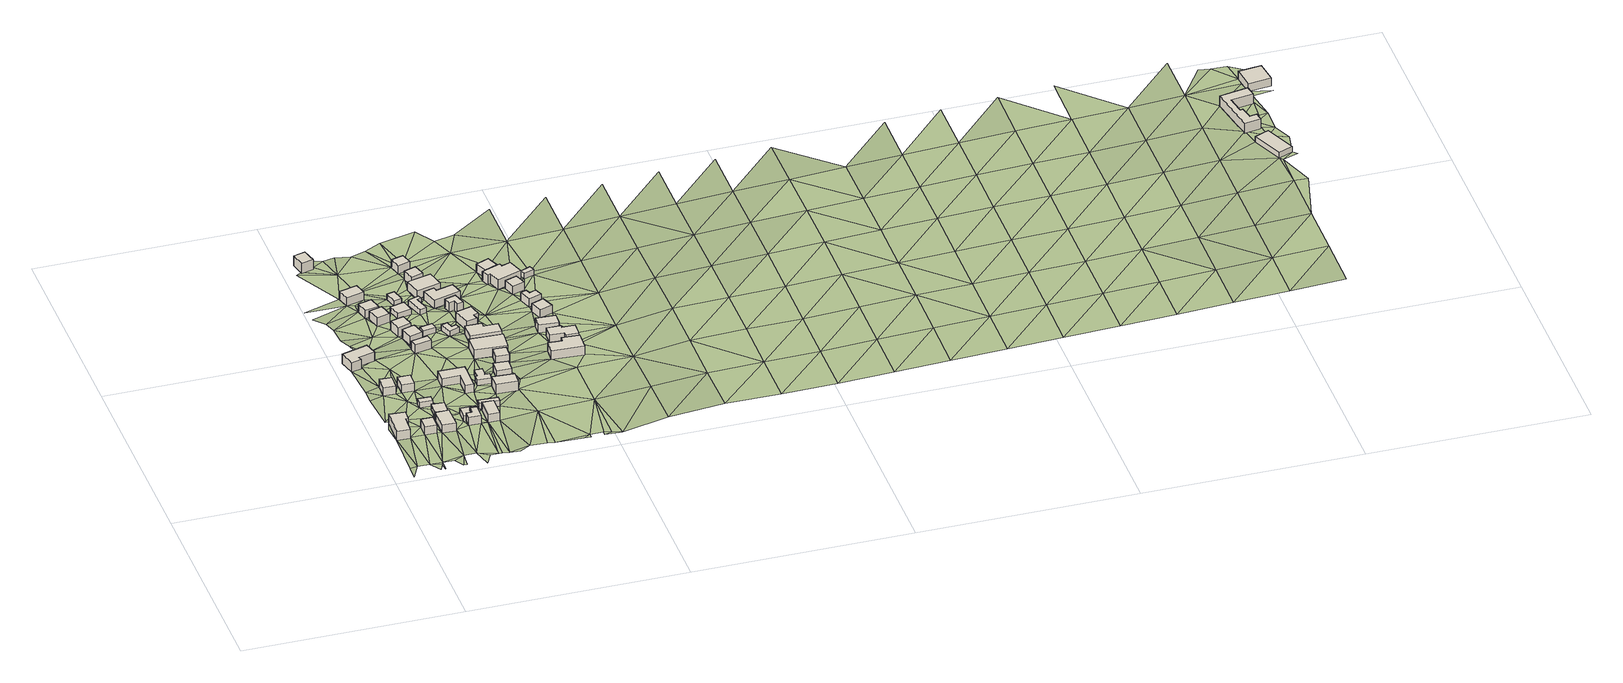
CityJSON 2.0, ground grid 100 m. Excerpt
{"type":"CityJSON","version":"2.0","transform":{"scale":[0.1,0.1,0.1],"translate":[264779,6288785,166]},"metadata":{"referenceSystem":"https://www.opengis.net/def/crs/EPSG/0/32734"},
"CityObjects":{
"building1":{"type":"Building","attributes":{"address":"100 Palm Lane Mamre 7347 Cape Town","building":"house","building:levels":"1","building_height":4.1,"roof_height":171.88,"ground_height":167.78,"plus_code":"4FRWFFP9+733"},"geometry":[{"type":"Solid","lod":"1","boundaries":[[[[0,1,2,3]],[[1,4,5,2]],[[4,6,7,5]],[[6,8,9,7]],[[8,10,11,9]],[[10,0,3,11]],[[3,2,5,7,9,11]],[[10,8,6,4,1,0]]]]}]},
"building2":{"type":"Building","attributes":{"address":"102 Palm Lane Mamre 7347 Cape Town","building":"house","building:levels":"1","building_height":4.1,"roof_height":171.88,"ground_height":167.78,"plus_code":"4FRWFFP9+743"},"geometry":[{"type":"Solid","lod":"1","boundaries":[[[[12,13,14,15]],[[13,16,17,14]],[[16,18,19,17]],[[18,12,15,19]],[[15,14,17,19]],[[18,16,13,12]]]]}]},
"building3":{"type":"Building","attributes":{"address":"21 Olyf Lane Mamre 7347 Cape Town","building":"house","building:levels":"1","building_height":4.1,"roof_height":171.82,"ground_height":167.72,"plus_code":"4FRWFFP9+93G"},"geometry":[{"type":"Solid","lod":"1","boundaries":[[[[20,21,22,23]],[[21,24,25,22]],[[24,26,27,25]],[[26,20,23,27]],[[23,22,25,27]],[[26,24,21,20]]]]}]},
"building4":{"type":"Building","attributes":{"address":"12 Olyf Lane Mamre 7347 Cape Town","building":"house","building:levels":"1","building_height":4.1,"roof_height":171.87,"ground_height":167.77,"plus_code":"4FRWFFP9+F37"},"geometry":[{"type":"Solid","lod":"1","boundaries":[[[[28,29,30,31]],[[29,32,33,30]],[[32,34,35,33]],[[34,36,37,35]],[[36,38,39,37]],[[38,28,31,39]],[[31,30,33,35,37,39]],[[38,36,34,32,29,28]]]]}]},
"building5":{"type":"Building","attributes":{"address":"104 Palm Lane Mamre 7347 Cape Town","building":"house","building:levels":"1","building_height":4.1,"roof_height":171.88,"ground_height":167.78,"plus_code":"4FRWFFP9+745"},"geometry":[{"type":"Solid","lod":"1","boundaries":[[[[40,41,42,43]],[[41,44,45,42]],[[44,46,47,45]],[[46,40,43,47]],[[43,42,45,47]],[[46,44,41,40]]]]}]},
"building6":{"type":"Building","attributes":{"building":"cabin","building:levels":"1","building_height":2.8,"roof_height":170.52,"ground_height":167.72,"plus_code":"4FRWFFP9+84G"},"geometry":[{"type":"Solid","lod":"1","boundaries":[[[[48,49,50,51]],[[49,52,53,50]],[[52,54,55,53]],[[54,48,51,55]],[[51,50,53,55]],[[54,52,49,48]]]]}]},
"building7":{"type":"Building","attributes":{"address":"19 Olyf Lane Mamre 7347 Cape Town","building":"house","building:levels":"1","building_height":4.1,"roof_height":171.82,"ground_height":167.72,"plus_code":"4FRWFFP9+94F"},"geometry":[{"type":"Solid","lod":"1","boundaries":[[[[56,57,58,59]],[[57,60,61,58]],[[60,62,63,61]],[[62,56,59,63]],[[59,58,61,63]],[[62,60,57,56]]]]}]},
"building8":{"type":"Building","attributes":{"building":"cabin","building:levels":"1","building_height":2.8,"roof_height":170.52,"ground_height":167.72,"plus_code":"4FRWFFP9+75R"},"geometry":[{"type":"Solid","lod":"1","boundaries":[[[[64,65,66,67]],[[65,68,69,66]],[[68,70,71,69]],[[70,64,67,71]],[[67,66,69,71]],[[70,68,65,64]]]]}]},
"building9":{"type":"Building","attributes":{"address":"106 Palm Lane Mamre 7347 Cape Town","building":"house","building:levels":"1","building_height":4.1,"roof_height":172.44,"ground_height":168.34,"plus_code":"4FRWFFP9+66R"},"geometry":[{"type":"Solid","lod":"1","boundaries":[[[[72,73,74,75]],[[73,76,77,74]],[[76,78,79,77]],[[78,80,81,79]],[[80,82,83,81]],[[82,72,75,83]],[[75,74,77,79,81,83]],[[82,80,78,76,73,72]]]]}]},
"building10":{"type":"Building","attributes":{"building":"cabin","building:levels":"1","building_height":2.8,"roof_height":171.14,"ground_height":168.34,"plus_code":"4FRWFFP9+759"},"geometry":[{"type":"Solid","lod":"1","boundaries":[[[[72,84,85,86]],[[84,87,88,85]],[[87,89,90,88]],[[89,78,91,90]],[[78,76,92,91]],[[76,73,93,92]],[[73,72,86,93]],[[86,85,88,90,91,92,93]],[[73,76,78,89,87,84,72]]]]}]},
"building11":{"type":"Building","attributes":{"address":"6 Manna Lane Mamre 7347 Cape Town","building":"house","building:levels":"1","building_height":4.1,"roof_height":171.08,"ground_height":166.98,"plus_code":"4FRWFFP9+P3V"},"geometry":[{"type":"Solid","lod":"1","boundaries":[[[[94,95,96,97]],[[95,98,99,96]],[[98,100,101,99]],[[100,94,97,101]],[[97,96,99,101]],[[100,98,95,94]]]]}]},
"building12":{"type":"Building","attributes":{"address":"108 Palm Lane Mamre 7347 Cape Town","building":"house","building:levels":"1","building_height":4.1,"roof_height":172.44,"ground_height":168.34,"plus_code":"4FRWFFP9+765"},"geometry":[{"type":"Solid","lod":"1","boundaries":[[[[102,103,104,105]],[[103,106,107,104]],[[106,108,109,107]],[[108,102,105,109]],[[105,104,107,109]],[[108,106,103,102]]]]}]},
"building13":{"type":"Building","attributes":{"address":"3 Olyf Lane Mamre 7347 Cape Town","building":"house","building:levels":"1","building_height":4.1,"roof_height":171.38,"ground_height":167.28,"plus_code":"4FRWFFP9+J4F"},"geometry":[{"type":"Solid","lod":"1","boundaries":[[[[110,111,112,113]],[[111,114,115,112]],[[114,116,117,115]],[[116,110,113,117]],[[113,112,115,117]],[[116,114,111,110]]]]}]},
"building14":{"type":"Building","attributes":{"address":"17 Olyf Lane Mamre 7347 Cape Town","building":"house","building:levels":"1","building_height":4.1,"roof_height":172.4,"ground_height":168.3,"plus_code":"4FRWFFP9+86V"},"geometry":[{"type":"Solid","lod":"1","boundaries":[[[[118,119,120,121]],[[119,122,123,120]],[[122,124,125,123]],[[124,126,127,125]],[[126,128,129,127]],[[128,118,121,129]],[[121,120,123,125,127,129]],[[128,126,124,122,119,118]]]]}]},
"building15":{"type":"Building","attributes":{"address":"5 Olyf Lane Mamre 7347 Cape Town","building":"house","building:levels":"1","building_height":4.1,"roof_height":171.38,"ground_height":167.28,"plus_code":"4FRWFFP9+H4P"},"geometry":[{"type":"Solid","lod":"1","boundaries":[[[[130,131,132,133]],[[131,134,135,132]],[[134,136,137,135]],[[136,130,133,137]],[[133,132,135,137]],[[136,134,131,130]]]]}]},
"building16":{"type":"Building","attributes":{"address":"7 Olyf Lane Mamre 7347 Cape Town","building":"house","building:levels":"1","building_height":4.1,"roof_height":171.63,"ground_height":167.53,"plus_code":"4FRWFFP9+H49"},"geometry":[{"type":"Solid","lod":"1","boundaries":[[[[138,139,140,141]],[[139,142,143,140]],[[142,144,145,143]],[[144,138,141,145]],[[141,140,143,145]],[[144,142,139,138]]]]}]},
"building17":{"type":"Building","attributes":{"building":"cabin","building:levels":"1","building_height":2.8,"roof_height":171.14,"ground_height":168.34,"plus_code":"4FRWFFP9+76Q"},"geometry":[{"type":"Solid","lod":"1","boundaries":[[[[146,147,148,149]],[[147,150,151,148]],[[150,152,153,151]],[[152,146,149,153]],[[149,148,151,153]],[[152,150,147,146]]]]}]},
"building18":{"type":"Building","attributes":{"building":"yes","building:levels":"1","building_height":4.1,"roof_height":172.41,"ground_height":168.31,"plus_code":"4FRWFFP9+F58"},"geometry":[{"type":"Solid","lod":"1","boundaries":[[[[154,155,156,157]],[[155,158,159,156]],[[158,160,161,159]],[[160,154,157,161]],[[157,156,159,161]],[[160,158,155,154]]]]}]},
"building19":{"type":"Building","attributes":{"address":"9 Olyf Lane Mamre 7347 Cape Town","building":"house","building:levels":"1","building_height":4.1,"roof_height":172.19,"ground_height":168.09,"plus_code":"4FRWFFP9+G5F"},"geometry":[{"type":"Solid","lod":"1","boundaries":[[[[162,163,164,165]],[[163,166,167,164]],[[166,168,169,167]],[[168,162,165,169]],[[165,164,167,169]],[[168,166,163,162]]]]}]},
"building20":{"type":"Building","attributes":{"address":"11 Olyf Lane Mamre 7347 Cape Town","building":"house","building:levels":"1","building_height":4.1,"roof_height":172.19,"ground_height":168.09,"plus_code":"4FRWFFP9+F5W"},"geometry":[{"type":"Solid","lod":"1","boundaries":[[[[170,171,172,173]],[[171,174,175,172]],[[174,176,177,175]],[[176,170,173,177]],[[173,172,175,177]],[[176,174,171,170]]]]}]},
"building21":{"type":"Building","attributes":{"building":"cabin","building:levels":"1","building_height":2.8,"roof_height":170.62,"ground_height":167.82,"plus_code":"4FRWFFP9+H59"},"geometry":[{"type":"Solid","lod":"1","boundaries":[[[[178,179,180,181]],[[179,182,183,180]],[[182,184,185,183]],[[184,178,181,185]],[[181,180,183,185]],[[184,182,179,178]]]]}]},
"building22":{"type":"Building","attributes":{"building":"cabin","building:levels":"1","building_height":2.8,"roof_height":171.1,"ground_height":168.3,"plus_code":"4FRWFFP9+976"},"geometry":[{"type":"Solid","lod":"1","boundaries":[[[[186,187,188,189]],[[187,190,191,188]],[[190,192,193,191]],[[192,194,195,193]],[[194,196,197,195]],[[196,198,199,197]],[[198,200,201,199]],[[200,186,189,201]],[[189,188,191,193,195,197,199,201]],[[200,198,196,194,192,190,187,186]]]]}]},
"building23":{"type":"Building","attributes":{"building":"cabin","building:levels":"1","building_height":2.8,"roof_height":170.89,"ground_height":168.09,"plus_code":"4FRWFFP9+G63"},"geometry":[{"type":"Solid","lod":"1","boundaries":[[[[202,203,204,205]],[[203,206,207,204]],[[206,208,209,207]],[[208,202,205,209]],[[205,204,207,209]],[[208,206,203,202]]]]}]},
"building24":{"type":"Building","attributes":{"building":"cabin","building:levels":"1","building_height":2.8,"roof_height":170.62,"ground_height":167.82,"plus_code":"4FRWFFP9+H5X"},"geometry":[{"type":"Solid","lod":"1","boundaries":[[[[210,211,212,213]],[[211,214,215,212]],[[214,216,217,215]],[[216,210,213,217]],[[213,212,215,217]],[[216,214,211,210]]]]}]},
"building25":{"type":"Building","attributes":{"building":"house","building:levels":"1","building_height":4.1,"roof_height":173.06,"ground_height":168.96,"plus_code":"4FRWFFP9+87H"},"geometry":[{"type":"Solid","lod":"1","boundaries":[[[[218,219,220,221]],[[219,222,223,220]],[[222,224,225,223]],[[224,218,221,225]],[[221,220,223,225]],[[224,222,219,218]]]]}]},
"building26":{"type":"Building","attributes":{"building":"cabin","building:levels":"1","building_height":2.8,"roof_height":170.62,"ground_height":167.82,"plus_code":"4FRWFFP9+H67"},"geometry":[{"type":"Solid","lod":"1","boundaries":[[[[226,227,228,229]],[[227,230,231,228]],[[230,232,233,231]],[[232,234,235,233]],[[234,236,237,235]],[[236,226,229,237]],[[229,228,231,233,235,237]],[[236,234,232,230,227,226]]]]}]},
"building27":{"type":"Building","attributes":{"building":"cabin","building:levels":"1","building_height":2.8,"roof_height":170.89,"ground_height":168.09,"plus_code":"4FRWFFP9+F7R"},"geometry":[{"type":"Solid","lod":"1","boundaries":[[[[238,239,240,241]],[[239,242,243,240]],[[242,244,245,243]],[[244,246,247,245]],[[246,248,249,247]],[[248,238,241,249]],[[241,240,243,245,247,249]],[[248,246,244,242,239,238]]]]}]},
"building28":{"type":"Building","attributes":{"building":"house","building:levels":"1","building_height":4.1,"roof_height":173.06,"ground_height":168.96,"plus_code":"4FRWFFP9+975"},"geometry":[{"type":"Solid","lod":"1","boundaries":[[[[250,251,252,253]],[[251,254,255,252]],[[254,256,257,255]],[[256,250,253,257]],[[253,252,255,257]],[[256,254,251,250]]]]}]},
"building29":{"type":"Building","attributes":{"address":"24 Dove Lane Mamre 7347 Cape Town","building":"house","building:levels":"1","building_height":4.1,"roof_height":172.91,"ground_height":168.81,"plus_code":"4FRWFFP9+C7H"},"geometry":[{"type":"Solid","lod":"1","boundaries":[[[[258,259,260,261]],[[259,262,263,260]],[[262,264,265,263]],[[264,258,261,265]],[[261,260,263,265]],[[264,262,259,258]]]]}]},
"building30":{"type":"Building","attributes":{"building":"house","building:levels":"1","building_height":4.1,"roof_height":172.91,"ground_height":168.81,"plus_code":"4FRWFFP9+98R"},"geometry":[{"type":"Solid","lod":"1","boundaries":[[[[266,267,268,269]],[[267,270,271,268]],[[270,272,273,271]],[[272,266,269,273]],[[269,268,271,273]],[[272,270,267,266]]]]}]},
"building31":{"type":"Building","attributes":{"address":"14 Dove Lane Mamre 7347 Cape Town","building":"house","building:levels":"1","building_height":4.1,"roof_height":171.92,"ground_height":167.82,"plus_code":"4FRWFFP9+J76"},"geometry":[{"type":"Solid","lod":"1","boundaries":[[[[274,275,276,277]],[[275,278,279,276]],[[278,280,281,279]],[[280,274,277,281]],[[277,276,279,281]],[[280,278,275,274]]]]}]},
"building32":{"type":"Building","attributes":{"address":"12 Dove Lane Mamre 7347 Cape Town","building":"house","building:levels":"1","building_height":4.1,"roof_height":171.92,"ground_height":167.82,"plus_code":"4FRWFFP9+J6X"},"geometry":[{"type":"Solid","lod":"1","boundaries":[[[[282,283,284,285]],[[283,286,287,284]],[[286,288,289,287]],[[288,282,285,289]],[[285,284,287,289]],[[288,286,283,282]]]]}]},
"building33":{"type":"Building","attributes":{"address":"22 Dove Lane Mamre 7347 Cape Town","building":"house","building:levels":"1","building_height":4.1,"roof_height":172.91,"ground_height":168.81,"plus_code":"4FRWFFP9+F82"},"geometry":[{"type":"Solid","lod":"1","boundaries":[[[[290,291,292,293]],[[291,294,295,292]],[[294,296,297,295]],[[296,298,299,297]],[[298,300,301,299]],[[300,290,293,301]],[[293,292,295,297,299,301]],[[300,298,296,294,291,290]]]]}]},
"building34":{"type":"Building","attributes":{"address":"10 Dove Lane Mamre 7347 Cape Town","building":"house","building:levels":"1","building_height":4.1,"roof_height":171.62,"ground_height":167.52,"plus_code":"4FRWFFP9+M6P"},"geometry":[{"type":"Solid","lod":"1","boundaries":[[[[302,303,304,305]],[[303,306,307,304]],[[306,308,309,307]],[[308,302,305,309]],[[305,304,307,309]],[[308,306,303,302]]]]}]},
"building35":{"type":"Building","attributes":{"address":"20 Dove Lane Mamre 7347 Cape Town","building":"house","building:levels":"1","building_height":4.1,"roof_height":172.74,"ground_height":168.64,"plus_code":"4FRWFFP9+G79"},"geometry":[{"type":"Solid","lod":"1","boundaries":[[[[310,311,312,313]],[[311,314,315,312]],[[314,316,317,315]],[[316,318,319,317]],[[318,320,321,319]],[[320,310,313,321]],[[313,312,315,317,319,321]],[[320,318,316,314,311,310]]]]}]},
"building36":{"type":"Building","attributes":{"address":"16 Dove Lane Mamre 7347 Cape Town","building":"house","building:levels":"1","building_height":4.1,"roof_height":171.92,"ground_height":167.82,"plus_code":"4FRWFFP9+H7M"},"geometry":[{"type":"Solid","lod":"1","boundaries":[[[[322,323,324,325]],[[323,326,327,324]],[[326,328,329,327]],[[328,330,331,329]],[[330,332,333,331]],[[332,322,325,333]],[[325,324,327,329,331,333]],[[332,330,328,326,323,322]]]]}]},
"building37":{"type":"Building","attributes":{"address":"18 Dove Lane Mamre 7347 Cape Town","building":"house","building:levels":"1","building_height":4.1,"roof_height":172.74,"ground_height":168.64,"plus_code":"4FRWFFP9+H74"},"geometry":[{"type":"Solid","lod":"1","boundaries":[[[[334,335,336,337]],[[335,338,339,336]],[[338,340,341,339]],[[340,342,343,341]],[[342,344,345,343]],[[344,334,337,345]],[[337,336,339,341,343,345]],[[344,342,340,338,335,334]]]]}]},
"building38":{"type":"Building","attributes":{"address":"25 Dove Lane Mamre 7347 Cape Town","building":"house","building:levels":"1","building_height":4.1,"roof_height":174.01,"ground_height":169.91,"plus_code":"4FRWFFP9+9CG"},"geometry":[{"type":"Solid","lod":"1","boundaries":[[[[346,347,348,349]],[[347,350,351,348]],[[350,352,353,351]],[[352,354,355,353]],[[354,356,357,355]],[[356,346,349,357]],[[349,348,351,353,355,357]],[[356,354,352,350,347,346]]]]}]},
"building39":{"type":"Building","attributes":{"address":"21 Dove Lane Mamre 7347 Cape Town","building":"house","building:levels":"1","building_height":4.1,"roof_height":173.66,"ground_height":169.56,"plus_code":"4FRWFFP9+CCV"},"geometry":[{"type":"Solid","lod":"1","boundaries":[[[[358,359,360,361]],[[359,362,363,360]],[[362,364,365,363]],[[364,358,361,365]],[[361,360,363,365]],[[364,362,359,358]]]]}]},
"building40":{"type":"Building","attributes":{"address":"23 Dove Lane Mamre 7347 Cape Town","building":"house","building:levels":"1","building_height":4.1,"roof_height":173.66,"ground_height":169.56,"plus_code":"4FRWFFP9+CC9"},"geometry":[{"type":"Solid","lod":"1","boundaries":[[[[366,367,368,369]],[[367,370,371,368]],[[370,372,373,371]],[[372,374,375,373]],[[374,376,377,375]],[[376,378,379,377]],[[378,380,381,379]],[[380,366,369,381]],[[369,368,371,373,375,377,379,381]],[[380,378,376,374,372,370,367,366]]]]}]},
"building41":{"type":"Building","attributes":{"address":"11 Dove Lane Mamre 7347 Cape Town","building":"house","building:levels":"1","building_height":4.1,"roof_height":172.55,"ground_height":168.45,"plus_code":"4FRWFFP9+J9G"},"geometry":[{"type":"Solid","lod":"1","boundaries":[[[[382,383,384,385]],[[383,386,387,384]],[[386,388,389,387]],[[388,382,385,389]],[[385,384,387,389]],[[388,386,383,382]]]]}]},
"building42":{"type":"Building","attributes":{"address":"13 Dove Lane Mamre 7347 Cape Town","building":"yes","building:levels":"1","building_height":4.1,"roof_height":173.28,"ground_height":169.18,"plus_code":"4FRWFFP9+J95"},"geometry":[{"type":"Solid","lod":"1","boundaries":[[[[390,391,392,393]],[[391,394,395,392]],[[394,396,397,395]],[[396,398,399,397]],[[398,400,401,399]],[[400,402,403,401]],[[402,404,405,403]],[[404,390,393,405]],[[393,392,395,397,399,401,403,405]],[[404,402,400,398,396,394,391,390]]]]}]},
"building43":{"type":"Building","attributes":{"address":"19 Dove Lane Mamre 7347 Cape Town","building":"house","building:levels":"1","building_height":4.1,"roof_height":173.38,"ground_height":169.28,"plus_code":"4FRWFFP9+FCW"},"geometry":[{"type":"Solid","lod":"1","boundaries":[[[[406,407,408,409]],[[407,410,411,408]],[[410,412,413,411]],[[412,406,409,413]],[[409,408,411,413]],[[412,410,407,406]]]]}]},
"building44":{"type":"Building","attributes":{"address":"15 Dove Lane Mamre 7347 Cape Town","building":"house","building:levels":"1","building_height":4.1,"roof_height":173.28,"ground_height":169.18,"plus_code":"4FRWFFP9+HC6"},"geometry":[{"type":"Solid","lod":"1","boundaries":[[[[414,415,416,417]],[[415,418,419,416]],[[418,420,421,419]],[[420,414,417,421]],[[417,416,419,421]],[[420,418,415,414]]]]}]},
"building45":{"type":"Building","attributes":{"address":"17 Dove Lane Mamre 7347 Cape Town","building":"house","building:levels":"1","building_height":4.1,"roof_height":173.38,"ground_height":169.28,"plus_code":"4FRWFFP9+GCF"},"geometry":[{"type":"Solid","lod":"1","boundaries":[[[[422,423,424,425]],[[423,426,427,424]],[[426,428,429,427]],[[428,430,431,429]],[[430,432,433,431]],[[432,422,425,433]],[[425,424,427,429,431,433]],[[432,430,428,426,423,422]]]]}]},
"building46":{"type":"Building","attributes":{"building":"cabin","building:levels":"1","building_height":2.8,"roof_height":171.98,"ground_height":169.18,"plus_code":"4FRWFFP9+HCX"},"geometry":[{"type":"Solid","lod":"1","boundaries":[[[[434,435,436,437]],[[435,438,439,436]],[[438,440,441,439]],[[440,434,437,441]],[[437,436,439,441]],[[440,438,435,434]]]]}]},
"building47":{"type":"Building","attributes":{"building":"cabin","building:levels":"1","building_height":2.8,"roof_height":186.66,"ground_height":183.86,"plus_code":"4FRWFFPC+FRQ"},"geometry":[{"type":"Solid","lod":"1","boundaries":[[[[442,443,444,445]],[[443,446,447,444]],[[446,448,449,447]],[[448,442,445,449]],[[445,444,447,449]],[[448,446,443,442]]]]}]},
"building48":{"type":"Building","attributes":{"building":"yes","building:levels":"1","building_height":4.1,"roof_height":188.02,"ground_height":183.92,"plus_code":"4FRWFFPC+HRR"},"geometry":[{"type":"Solid","lod":"1","boundaries":[[[[450,451,452,453]],[[451,454,455,452]],[[454,456,457,455]],[[456,458,459,457]],[[458,460,461,459]],[[460,462,463,461]],[[462,464,465,463]],[[464,466,467,465]],[[466,468,469,467]],[[468,450,453,469]],[[453,452,455,457,459,461,463,465,467,469]],[[468,466,464,462,460,458,456,454,451,450]]]]}]},
"building49":{"type":"Building","attributes":{"address":"2 Clarkeson Street Mamre 7347 Cape Town","building":"house","building:levels":"1","building_height":4.1,"roof_height":187.85,"ground_height":183.75,"plus_code":"4FRWFFPC+MV7"},"geometry":[{"type":"Solid","lod":"1","boundaries":[[[[470,471,472,473]],[[471,474,475,472]],[[474,476,477,475]],[[476,470,473,477]],[[473,472,475,477]],[[476,474,471,470]]]]}]},
"terrain1":{"type":"TINRelief","geometry":[{"type":"CompositeSurface","lod":"1","boundaries":[[[478,479,480]],[[4,478,480]],[[480,481,4]],[[480,482,481]],[[4,483,484]],[[482,485,486]],[[482,486,487]],[[487,486,488]],[[481,482,12]],[[482,487,12]],[[483,489,490]],[[491,481,492]],[[493,490,20]],[[481,18,492]],[[493,20,494]],[[18,481,12]],[[489,492,18]],[[490,489,495]],[[487,496,497]],[[487,13,12]],[[490,495,20]],[[34,494,498]],[[20,498,494]],[[496,499,497]],[[40,487,497]],[[40,13,487]],[[499,500,497]],[[34,498,501]],[[502,489,18]],[[489,49,495]],[[21,20,495]],[[18,16,46]],[[16,13,40]],[[489,502,49]],[[32,503,504]],[[46,502,18]],[[40,46,16]],[[21,495,60]],[[497,505,40]],[[501,498,506]],[[507,508,501]],[[495,49,48]],[[21,509,510]],[[497,511,505]],[[21,60,509]],[[498,510,506]],[[503,512,504]],[[495,62,60]],[[495,48,62]],[[49,502,70]],[[513,514,511]],[[507,501,506]],[[515,512,503]],[[509,506,510]],[[502,46,516]],[[49,70,52]],[[48,54,62]],[[514,517,511]],[[505,511,80]],[[502,516,518]],[[509,519,506]],[[520,515,521]],[[520,521,522]],[[70,523,52]],[[515,503,521]],[[505,89,516]],[[114,524,525]],[[52,523,54]],[[514,526,517]],[[80,89,505]],[[511,517,82]],[[87,518,516]],[[134,525,522]],[[80,511,82]],[[87,523,518]],[[87,516,89]],[[62,54,119]],[[507,527,503]],[[89,80,78]],[[519,62,118]],[[506,528,507]],[[523,119,54]],[[528,506,519]],[[522,521,136]],[[111,529,114]],[[526,108,517]],[[118,62,119]],[[134,114,525]],[[521,503,162]],[[108,526,530]],[[522,136,134]],[[82,517,108]],[[146,523,87]],[[118,528,519]],[[527,507,528]],[[124,119,523]],[[72,82,531]],[[531,82,108]],[[527,176,503]],[[162,503,176]],[[531,108,72]],[[84,146,87]],[[532,136,521]],[[530,533,534]],[[523,146,124]],[[530,102,108]],[[521,168,532]],[[72,108,106]],[[72,106,84]],[[535,114,134]],[[536,537,538]],[[534,102,530]],[[521,162,168]],[[537,111,538]],[[136,532,144]],[[84,106,147]],[[84,147,146]],[[119,124,539]],[[539,122,119]],[[116,114,535]],[[136,144,130]],[[535,134,131]],[[536,538,540]],[[147,106,103]],[[527,541,176]],[[532,168,542]],[[126,124,146]],[[124,122,539]],[[528,118,543]],[[144,142,130]],[[111,110,538]],[[535,131,116]],[[544,540,545]],[[541,527,154]],[[147,103,150]],[[546,162,176]],[[540,538,545]],[[102,150,103]],[[543,118,128]],[[168,547,542]],[[224,126,146]],[[543,548,528]],[[130,142,182]],[[546,176,549]],[[550,541,154]],[[182,142,542]],[[224,146,152]],[[551,102,534]],[[216,131,130]],[[547,552,542]],[[198,126,200]],[[128,126,198]],[[116,131,214]],[[552,182,542]],[[116,214,110]],[[182,216,130]],[[553,545,538]],[[126,222,200]],[[154,203,550]],[[549,202,546]],[[549,550,203]],[[534,554,551]],[[551,150,102]],[[202,549,203]],[[222,126,224]],[[198,194,128]],[[216,214,131]],[[198,196,194]],[[555,552,547]],[[546,556,547]],[[203,154,206]],[[202,556,546]],[[214,211,110]],[[242,154,548]],[[543,128,264]],[[222,557,200]],[[216,182,179]],[[558,152,150]],[[559,553,538]],[[548,543,262]],[[560,551,554]],[[264,128,194]],[[110,306,538]],[[224,152,558]],[[555,547,561]],[[561,547,556]],[[556,202,208]],[[242,206,154]],[[562,192,190]],[[210,216,179]],[[192,264,194]],[[256,557,222]],[[558,150,551]],[[562,557,256]],[[242,548,262]],[[262,543,264]],[[555,236,179]],[[563,110,211]],[[179,236,210]],[[254,192,562]],[[239,208,206]],[[555,561,236]],[[254,562,256]],[[538,306,559]],[[564,256,222]],[[206,242,239]],[[556,208,238]],[[561,556,565]],[[566,211,210]],[[560,567,551]],[[192,272,264]],[[238,208,239]],[[192,254,272]],[[274,210,236]],[[110,563,308]],[[568,567,560]],[[308,306,110]],[[569,242,262]],[[566,210,274]],[[211,566,280]],[[256,564,250]],[[274,236,234]],[[232,230,565]],[[556,238,314]],[[565,556,340]],[[298,242,569]],[[264,272,270]],[[238,248,246]],[[211,280,563]],[[254,251,272]],[[298,244,242]],[[564,558,570]],[[232,565,332]],[[280,566,274]],[[564,570,250]],[[306,571,559]],[[330,234,232]],[[234,330,274]],[[556,314,340]],[[238,246,314]],[[232,332,330]],[[250,570,251]],[[567,568,572]],[[573,264,270]],[[246,244,574]],[[340,332,565]],[[298,574,244]],[[251,266,272]],[[569,262,575]],[[563,280,576]],[[246,574,314]],[[330,328,274]],[[551,577,558]],[[306,578,571]],[[332,340,338]],[[298,296,574]],[[280,278,576]],[[577,551,567]],[[270,267,573]],[[282,308,563]],[[579,340,314]],[[580,274,328]],[[581,332,338]],[[571,578,582]],[[267,266,573]],[[306,303,578]],[[583,574,296]],[[340,579,584]],[[585,569,575]],[[282,302,308]],[[586,579,314]],[[570,587,251]],[[588,570,558]],[[278,589,576]],[[580,328,326]],[[582,578,303]],[[266,251,587]],[[590,591,592]],[[581,593,332]],[[594,583,595]],[[567,592,577]],[[596,296,597]],[[579,586,598]],[[282,589,278]],[[596,583,296]],[[580,326,599]],[[583,596,595]],[[600,591,590]],[[356,573,266]],[[581,598,593]],[[592,591,577]],[[598,586,601]],[[595,601,586]],[[588,558,577]],[[596,601,595]],[[601,593,598]],[[577,591,600]],[[573,364,575]],[[278,580,602]],[[603,582,303]],[[570,588,587]],[[356,266,587]],[[302,282,604]],[[580,599,602]],[[604,303,302]],[[585,575,364]],[[278,604,282]],[[599,593,602]],[[585,362,596]],[[573,356,366]],[[366,364,573]],[[593,601,398]],[[601,596,412]],[[603,303,605]],[[383,278,602]],[[362,585,364]],[[602,593,394]],[[604,605,303]],[[604,278,383]],[[412,596,362]],[[577,600,606]],[[593,398,394]],[[352,366,356]],[[588,607,587]],[[356,354,352]],[[366,380,364]],[[601,608,398]],[[602,394,391]],[[601,412,422]],[[602,391,383]],[[608,601,432]],[[432,601,422]],[[352,367,366]],[[358,364,380]],[[609,606,600]],[[391,386,383]],[[398,396,394]],[[577,610,588]],[[370,367,352]],[[362,406,412]],[[378,358,380]],[[350,370,352]],[[604,611,605]],[[406,362,359]],[[383,382,604]],[[608,420,398]],[[612,386,391]],[[420,418,398]],[[608,432,430]],[[370,350,372]],[[422,412,410]],[[378,376,374]],[[588,610,607]],[[612,613,386]],[[358,378,374]],[[577,606,610]],[[406,359,407]],[[608,430,415]],[[374,359,358]],[[614,422,410]],[[398,418,615]],[[430,428,426]],[[423,422,614]],[[430,426,415]],[[616,382,613]],[[350,607,610]],[[423,614,410]],[[423,410,407]],[[613,612,616]],[[612,617,616]],[[618,604,382]],[[611,604,618]],[[435,418,415]],[[418,435,615]],[[426,438,415]],[[350,619,372]],[[616,615,434]],[[615,435,434]],[[374,619,359]],[[359,619,407]],[[374,372,619]],[[438,435,415]],[[620,616,434]],[[616,618,382]],[[620,440,616]],[[620,434,440]],[[619,350,610]],[[621,606,609]],[[423,407,622]],[[423,622,426]],[[618,616,440]],[[426,622,438]],[[618,623,611]],[[606,621,610]],[[619,622,407]],[[624,621,609]],[[438,625,440]],[[440,626,618]],[[625,438,622]],[[610,627,619]],[[621,628,610]],[[626,440,625]],[[627,610,628]],[[629,622,619]],[[621,624,630]],[[631,618,626]],[[629,619,627]],[[630,628,621]],[[622,632,625]],[[630,624,633]],[[632,622,629]],[[626,625,634]],[[627,628,635]],[[636,628,630]],[[625,632,634]],[[635,628,636]],[[627,637,629]],[[638,630,633]],[[639,626,634]],[[637,627,635]],[[629,640,632]],[[633,641,638]],[[636,630,642]],[[632,640,634]],[[629,637,640]],[[630,638,642]],[[636,643,635]],[[643,636,642]],[[634,640,644]],[[645,637,635]],[[638,641,646]],[[647,634,644]],[[643,645,635]],[[640,637,648]],[[641,649,646]],[[650,642,638]],[[637,645,648]],[[651,644,640]],[[638,646,650]],[[642,652,643]],[[651,640,648]],[[652,642,650]],[[643,653,645]],[[654,646,649]],[[655,644,651]],[[652,653,643]],[[645,656,648]],[[649,657,654]],[[658,650,646]],[[656,645,653]],[[650,658,652]],[[659,651,648]],[[646,654,658]],[[659,648,656]],[[653,652,660]],[[652,658,660]],[[654,657,661]],[[662,651,659]],[[653,663,656]],[[654,661,658]],[[660,663,653]],[[657,664,661]],[[665,659,656]],[[666,660,658]],[[663,665,656]],[[666,658,661]],[[662,659,667]],[[665,667,659]],[[663,660,668]],[[660,666,669]],[[670,661,664]],[[668,660,669]],[[665,663,671]],[[670,664,672]],[[666,661,673]],[[668,671,663]],[[667,665,674]],[[661,670,673]],[[675,669,666]],[[665,671,674]],[[675,666,673]],[[676,668,669]],[[670,672,677]],[[667,674,678]],[[676,669,675]],[[679,671,668]],[[677,672,680]],[[681,673,670]],[[676,679,668]],[[671,682,674]],[[670,677,681]],[[673,683,675]],[[671,679,682]],[[683,673,681]],[[675,684,676]],[[685,677,680]],[[674,682,686]],[[684,675,683]],[[676,687,679]],[[685,680,688]],[[677,689,681]],[[687,676,684]],[[682,679,690]],[[677,685,689]],[[683,681,691]],[[687,690,679]],[[691,681,689]],[[684,683,692]],[[685,688,693]],[[682,690,694]],[[692,683,691]],[[689,685,693]],[[687,684,695]],[[693,688,696]],[[692,695,684]],[[687,697,690]],[[689,698,691]],[[689,693,699]],[[694,690,697]],[[687,695,697]],[[689,699,698]],[[700,692,691]],[[693,696,701]],[[700,691,698]],[[701,699,693]],[[692,702,695]],[[701,696,703]],[[702,692,700]],[[697,695,704]],[[698,699,705]],[[706,699,701]],[[704,707,697]],[[702,704,695]],[[705,699,706]],[[700,698,708]],[[709,701,703]],[[708,698,705]],[[702,700,710]],[[711,709,703]],[[706,701,712]],[[710,700,708]],[[704,702,713]],[[712,701,709]],[[705,706,714]],[[710,713,702]],[[706,712,714]],[[708,705,442]],[[715,704,713]],[[708,716,710]],[[442,705,714]],[[716,708,448]],[[448,708,442]],[[713,710,468]],[[712,717,714]],[[716,468,710]],[[714,718,442]],[[717,718,714]],[[448,446,716]],[[443,442,718]],[[716,446,719]],[[720,721,722]],[[468,723,713]],[[724,721,725]],[[726,713,727]],[[718,728,443]],[[721,724,729]],[[722,721,730]],[[731,719,446]],[[719,731,724]],[[446,443,732]],[[713,476,727]],[[446,732,731]],[[729,730,721]],[[476,713,723]],[[733,729,724]],[[733,724,731]],[[468,734,470]],[[468,470,723]],[[730,729,733]],[[730,733,735]],[[734,730,735]],[[734,735,470]],[[727,476,736]],[[470,476,723]],[[470,735,737]],[[476,474,736]]]}]}
},
"vertices":[
[172,425,13],[99,429,13],[99,429,59],[172,425,59],[93,295,13],[93,295,59],[153,292,13],[153,292,59],[157,373,13],[157,373,59],[169,372,13],[169,372,59],
[216,292,18],[270,290,18],[270,290,59],[216,292,59],[272,353,18],[272,353,59],[218,354,18],[218,354,59],
[137,626,17],[191,624,17],[191,624,58],[137,626,58],[194,691,17],[194,691,58],[139,693,17],[139,693,58],
[180,894,11],[164,951,11],[164,951,59],[180,894,59],[44,918,11],[44,918,59],[64,843,11],[64,843,59],[109,855,11],[109,855,59],[104,874,11],[104,874,59],
[293,283,18],[354,283,18],[354,283,59],[293,283,59],[353,385,18],[353,385,59],[293,384,18],[293,384,59],
[255,524,17],[254,494,17],[254,494,45],[255,524,45],[314,492,17],[314,492,45],[315,522,17],[315,522,45],
[274,686,17],[217,685,17],[217,685,58],[274,686,58],[218,623,17],[218,623,58],[273,621,17],[273,621,58],
[297,405,17],[353,401,17],[353,401,45],[297,405,45],[357,464,17],[357,464,45],[301,467,17],[301,467,45],
[472,366,23],[440,367,23],[440,367,64],[472,366,64],[440,334,23],[440,334,64],[415,334,23],[415,334,64],[415,298,23],[415,298,64],[471,298,23],[471,298,64],
[473,393,23],[473,393,51],[472,366,51],[404,394,23],[404,394,51],[403,334,23],[403,334,51],[415,334,51],[440,334,51],[440,367,51],
[139,1643,0],[122,1709,0],[122,1709,51],[139,1643,51],[68,1695,0],[68,1695,51],[85,1629,0],[85,1629,51],
[552,295,23],[554,390,23],[554,390,64],[552,295,64],[502,391,23],[502,391,64],[500,296,23],[500,296,64],
[257,1399,13],[174,1378,13],[174,1378,54],[257,1399,54],[189,1320,13],[189,1320,54],[271,1343,13],[271,1343,54],
[391,669,23],[390,610,23],[390,610,64],[391,669,64],[473,609,23],[473,609,64],[472,533,23],[472,533,64],[508,532,23],[508,532,64],[511,667,23],[511,667,64],
[300,1222,13],[284,1280,13],[284,1280,54],[300,1222,54],[223,1264,13],[223,1264,54],[237,1208,13],[237,1208,54],
[267,1136,13],[327,1152,13],[327,1152,56],[267,1136,56],[311,1214,13],[311,1214,56],[251,1198,13],[251,1198,56],
[495,430,23],[494,404,23],[494,404,51],[495,430,51],[584,398,23],[584,398,51],[585,425,23],[585,425,51],
[427,936,21],[350,919,21],[350,919,64],[427,936,64],[358,883,21],[358,883,64],[435,901,21],[435,901,64],
[329,1032,15],[390,1049,15],[390,1049,62],[329,1032,62],[374,1107,15],[374,1107,62],[312,1090,15],[312,1090,62],
[359,956,15],[417,972,15],[417,972,62],[359,956,62],[399,1033,15],[399,1033,62],[342,1016,15],[342,1016,62],
[430,1173,18],[415,1232,18],[415,1232,46],[430,1173,46],[350,1215,18],[350,1215,46],[365,1157,18],[365,1157,46],
[600,572,23],[602,606,23],[602,606,51],[600,572,51],[582,607,23],[582,607,51],[584,649,23],[584,649,51],[549,651,23],[549,651,51],[547,605,23],[547,605,51],[539,605,23],[539,605,51],[538,575,23],[538,575,51],
[422,1028,21],[428,996,21],[428,996,49],[422,1028,49],[487,1007,21],[487,1007,49],[480,1039,21],[480,1039,49],
[414,1262,18],[399,1319,18],[399,1319,46],[414,1262,46],[364,1311,18],[364,1311,46],[379,1253,18],[379,1253,46],
[693,486,23],[696,546,23],[696,546,71],[693,486,71],[596,552,23],[596,552,71],[593,491,23],[593,491,71],
[464,1156,18],[495,1166,18],[495,1166,46],[464,1156,46],[474,1233,18],[474,1233,46],[494,1239,18],[494,1239,46],[488,1258,18],[488,1258,46],[437,1241,18],[437,1241,46],
[543,1026,21],[515,1017,21],[515,1017,49],[543,1026,49],[534,961,21],[534,961,49],[583,978,21],[583,978,49],[575,1001,21],[575,1001,49],[554,994,21],[554,994,49],
[694,584,30],[698,644,30],[698,644,71],[694,584,71],[632,648,30],[632,648,71],[629,588,30],[629,588,71],
[731,759,23],[738,848,23],[738,848,69],[731,759,69],[586,854,23],[586,854,69],[585,769,23],[585,769,69],
[717,690,28],[720,749,28],[720,749,69],[717,690,69],[661,752,28],[661,752,69],[657,694,28],[657,694,69],
[487,1276,18],[600,1305,18],[600,1305,59],[487,1276,59],[580,1383,18],[580,1383,59],[467,1355,18],[467,1355,59],
[534,1453,15],[479,1435,15],[479,1435,59],[534,1453,59],[497,1381,15],[497,1381,59],[551,1399,15],[551,1399,59],
[738,868,26],[740,928,26],[740,928,69],[738,868,69],[675,930,26],[675,930,69],[675,951,26],[675,951,69],[600,953,26],[600,953,69],[598,872,26],[598,872,69],
[525,1500,15],[510,1553,15],[510,1553,56],[525,1500,56],[454,1537,15],[454,1537,56],[469,1484,15],[469,1484,56],
[683,1030,21],[668,1087,21],[668,1087,67],[683,1030,67],[595,1067,21],[595,1067,67],[618,983,21],[618,983,67],[667,996,21],[667,996,67],[660,1023,21],[660,1023,67],
[662,1222,18],[646,1279,18],[646,1279,59],[662,1222,59],[568,1258,18],[568,1258,59],[563,1278,18],[563,1278,59],[513,1264,18],[513,1264,59],[535,1187,18],[535,1187,59],
[647,1130,21],[630,1187,21],[630,1187,67],[647,1130,67],[579,1172,21],[579,1172,67],[589,1140,21],[589,1140,67],[612,1146,21],[612,1146,67],[619,1122,21],[619,1122,67],
[890,650,36],[1036,641,36],[1036,641,80],[890,650,80],[1041,728,36],[1041,728,80],[959,733,36],[959,733,80],[957,709,36],[957,709,80],[894,713,36],[894,713,80],
[986,849,36],[989,904,36],[989,904,77],[986,849,77],[898,909,36],[898,909,77],[895,854,36],[895,854,77],
[920,768,36],[984,766,36],[984,766,77],[920,768,77],[984,749,36],[984,749,77],[1043,748,36],[1043,748,77],[1045,810,36],[1045,810,77],[986,811,36],[986,811,77],[986,824,36],[986,824,77],[922,826,36],[922,826,77],
[845,1410,24],[785,1386,24],[785,1386,66],[845,1410,66],[807,1332,24],[807,1332,66],[867,1355,24],[867,1355,66],
[876,1348,24],[790,1316,24],[790,1316,73],[876,1348,73],[803,1283,24],[803,1283,73],[817,1288,24],[817,1288,73],[835,1234,24],[835,1234,73],[948,1273,24],[948,1273,73],[923,1346,24],[923,1346,73],[882,1332,24],[882,1332,73],
[939,964,33],[997,985,33],[997,985,74],[939,964,74],[975,1043,33],[975,1043,74],[917,1021,33],[917,1021,74],
[880,1168,32],[936,1187,32],[936,1187,73],[880,1168,73],[918,1240,32],[918,1240,73],[862,1221,32],[862,1221,73],
[919,1057,33],[978,1079,33],[978,1079,74],[919,1057,74],[964,1115,33],[964,1115,74],[934,1103,33],[934,1103,74],[925,1125,33],[925,1125,74],[897,1114,33],[897,1114,74],
[952,1290,32],[961,1265,32],[961,1265,60],[952,1290,60],[1009,1283,32],[1009,1283,60],[999,1308,32],[999,1308,60],
[4227,981,179],[4294,1009,179],[4294,1009,207],[4227,981,207],[4232,1154,179],[4232,1154,207],[4165,1126,179],[4165,1126,207],
[4147,1214,168],[4222,1227,168],[4222,1227,220],[4147,1214,220],[4215,1267,168],[4215,1267,220],[4182,1261,168],[4182,1261,220],[4171,1320,168],[4171,1320,220],[4157,1317,168],[4157,1317,220],[4143,1398,168],[4143,1398,220],[4246,1416,168],[4246,1416,220],[4237,1467,168],[4237,1467,220],[4106,1444,168],[4106,1444,220],
[4248,1496,178],[4356,1509,178],[4356,1509,218],[4248,1496,218],[4343,1612,178],[4343,1612,218],[4236,1600,178],[4236,1600,218],
[85,75,14],[84,11,14],[116,72,20],[153,292,18],[171,71,20],[99,429,18],[85,382,13],[207,22,20],[221,55,20],[229,71,20],[226,21,20],[172,425,18],[87,441,12],[157,373,18],[169,372,18],[74,611,12],[75,678,12],[221,555,17],[281,68,20],[328,92,20],[139,693,18],[309,26,20],[323,25,20],[109,855,18],[297,405,18],[164,951,15],[69,949,8],[354,283,23],[221,805,18],[180,894,18],[104,874,18],[217,685,18],[194,691,18],[386,88,26],[128,965,15],[407,1,26],[435,57,26],[111,1024,15],[353,385,23],[472,55,26],[353,401,23],[274,686,18],[89,1084,8],[221,1060,15],[85,1170,8],[357,464,23],[23,1273,5],[69,1226,5],[487,54,26],[350,919,23],[358,883,23],[7,1334,5],[520,49,26],[472,305,23],[267,1136,15],[567,47,26],[613,66,31],[221,1310,13],[85,1629,4],[58,1615,4],[221,1560,10],[472,555,23],[139,1643,10],[359,956,21],[327,1152,15],[472,805,23],[122,1709,7],[192,1675,10],[390,1049,21],[374,1107,21],[435,901,23],[399,1033,21],[417,972,21],[723,305,30],[365,1157,21],[247,1689,7],[690,64,31],[430,1173,21],[472,1060,21],[600,572,30],[693,486,30],[317,1670,10],[723,55,31],[464,1156,21],[602,606,30],[479,1435,18],[696,546,30],[495,1166,21],[472,1310,18],[881,65,36],[849,47,36],[598,872,28],[723,555,30],[384,1686,15],[880,45,36],[731,759,28],[618,983,26],[738,848,28],[497,1381,18],[974,305,38],[472,1560,15],[619,1122,26],[600,1305,24],[630,1187,24],[462,1729,12],[667,996,26],[612,1146,26],[738,868,28],[668,1087,26],[890,650,39],[974,555,39],[551,1399,18],[941,44,36],[974,55,36],[942,62,36],[662,1222,24],[660,1023,26],[683,1030,26],[740,928,28],[675,930,28],[647,1130,26],[646,1279,24],[1020,40,36],[723,1060,26],[723,1310,24],[626,1759,19],[723,1560,22],[682,1662,22],[1225,305,56],[1036,641,39],[880,1168,33],[1225,55,62],[1225,555,45],[779,1687,19],[876,1348,32],[867,1355,32],[974,1060,33],[948,1273,32],[923,1346,32],[882,1332,32],[974,1560,30],[1225,805,41],[974,1310,32],[1476,305,74],[1225,1060,42],[974,1815,27],[1476,55,79],[1225,1310,43],[1225,1560,41],[1476,805,77],[1476,555,77],[1476,1060,67],[1727,305,78],[1225,1815,37],[1476,1310,59],[1727,55,77],[1476,1560,57],[1727,805,83],[1727,555,84],[1727,1060,78],[1978,305,83],[1476,1815,53],[1727,1310,73],[1978,55,81],[1978,555,86],[1978,805,89],[1727,1560,70],[1978,1060,89],[2229,305,93],[1727,1815,68],[1978,1310,86],[2229,55,89],[2229,555,96],[1978,1560,82],[2229,805,99],[2229,1060,99],[2480,305,101],[1978,1815,80],[2229,1310,97],[2480,55,98],[2480,555,106],[2229,1560,95],[2480,805,109],[2732,305,110],[2229,1815,92],[2480,1060,110],[2732,55,106],[2480,1310,108],[2732,555,113],[2480,1560,106],[2732,1060,119],[2732,805,117],[2982,305,118],[2732,1310,118],[2982,55,114],[2982,555,120],[2732,1560,118],[2982,805,124],[2982,1060,127],[3234,305,126],[2732,1815,117],[2982,1310,128],[3234,55,123],[3234,555,128],[2982,1560,129],[3234,805,131],[3234,1060,133],[3485,305,135],[2982,1815,131],[3234,1310,136],[3485,55,132],[3485,555,137],[3234,1560,140],[3485,805,139],[3485,1060,140],[3736,305,144],[3234,1815,144],[3485,1310,143],[3736,55,141],[3485,1560,149],[3736,805,149],[3736,555,148],[3736,1060,151],[3987,305,156],[3736,1310,154],[3987,55,151],[3736,1560,157],[3987,805,163],[3987,555,160],[3485,1815,154],[3987,1060,164],[4238,305,166],[3987,1310,166],[4238,55,162],[4238,555,171],[3987,1560,169],[4238,805,176],[3987,1815,167],[4147,1214,179],[4300,801,177],[4241,966,179],[4222,1227,179],[4157,1317,179],[4171,1320,179],[4143,1398,179],[4238,1560,178],[4215,1267,179],[4182,1261,179],[4099,1730,167],[4148,1711,174],[4313,991,179],[4238,1310,179],[4246,1416,179],[4278,1203,179],[4315,1117,179],[4281,1316,179],[4237,1467,178],[4258,1459,178],[4222,1708,174],[4354,1474,178]
]}
